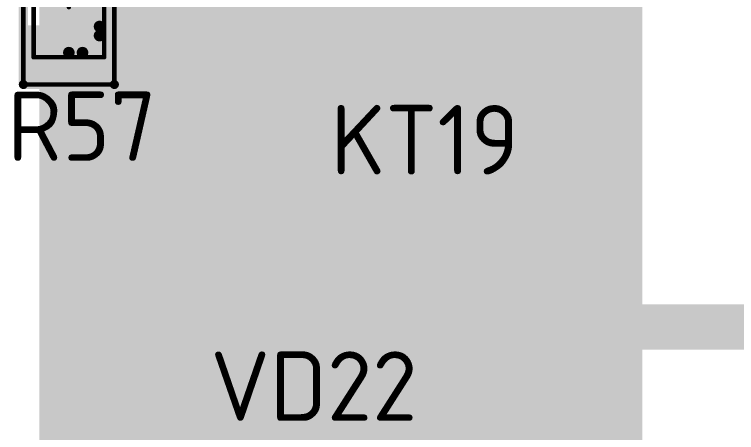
# Model space of a CAD drawing. Header units: inches. Extents: x 0 to 220, y 0 to 115.
# Drawn here: x 157.7 to 173.57, y 17.68 to 26.86 of the extents above; entities that cross this region are included whole.
import ezdxf

# ---------------------------------------------------------------- set-up
doc = ezdxf.new("R2010")
doc.units = ezdxf.units.IN
for name, color, linetype in [('Bottom Layer- Bottom', 5, 'Continuous'), ('Bottom Solder- Bot Mask', 6, 'Continuous'), ('Mechanical 13', 56, 'Continuous'), ('Mechanical 15', 56, 'Continuous'), ('Multi-Layer', 9, 'Continuous'), ('Top Layer- Top', 1, 'Continuous'), ('Top Overlay- Top Silk', 2, 'Continuous'), ('Top Paste- Top Paste', 8, 'Continuous'), ('Top Solder- Top Mask', 216, 'Continuous')]:
    doc.layers.add(name, color=color, linetype=linetype)
doc.styles.add('GOST type B', font='', dxfattribs={"height": 0.2})
doc.styles.get('GOST type B').set_extended_font_data('GOST type B')

# ---------------------------------------------------------------- blocks, each defined once
blk = doc.blocks.new('OTV10_1')
at = {"layer": 'Bottom Layer- Bottom'}
h = blk.add_hatch(color=7, dxfattribs=at)
edge = h.paths.add_edge_path()
edge.add_arc((0, 0), 0.75, 0, 360)
at = {"layer": 'Bottom Solder- Bot Mask'}
h = blk.add_hatch(color=7, dxfattribs=at)
edge = h.paths.add_edge_path()
edge.add_arc((0, 0), 0.852, 0, 360)
at = {"layer": 'Multi-Layer'}
h = blk.add_hatch(color=9, dxfattribs=at)
edge = h.paths.add_edge_path()
edge.add_arc((0, 0), 0.75, 0, 360)
at = {"layer": 'Top Layer- Top'}
h = blk.add_hatch(color=7, dxfattribs=at)
edge = h.paths.add_edge_path()
edge.add_arc((0, 0), 0.75, 0, 360)
at = {"layer": 'Top Solder- Top Mask'}
h = blk.add_hatch(color=7, dxfattribs=at)
edge = h.paths.add_edge_path()
edge.add_arc((0, 0), 0.852, 0, 360)
blk = doc.blocks.new('1206_93')
at = {"layer": 'Top Layer- Top'}
for points in [[(-2, -0.8), (-2, 0.8), (-1, 0.8), (-1, -0.8)], [(1, -0.8), (1, 0.8), (2, 0.8), (2, -0.8)]]:
    blk.add_hatch(color=7, dxfattribs=at).paths.add_polyline_path(points)
at = {"layer": 'Top Paste- Top Paste'}
for points in [[(-2, -0.8), (-2, 0.8), (-1, 0.8), (-1, -0.8)], [(1, -0.8), (1, 0.8), (2, 0.8), (2, -0.8)]]:
    blk.add_hatch(color=7, dxfattribs=at).paths.add_polyline_path(points)
at = {"layer": 'Top Solder- Top Mask'}
for points in [[(-2.102, -0.902), (-2.102, 0.902), (-0.898, 0.902), (-0.898, -0.902)], [(0.898, -0.902), (0.898, 0.902), (2.102, 0.902), (2.102, -0.902)]]:
    blk.add_hatch(color=7, dxfattribs=at).paths.add_polyline_path(points)
at = {"layer": 'Mechanical 13'}
for points in [[(-1.6, 0.775, 0.1, 0.1, 0), (-1.6, -0.775, 0.1, 0.1, 0)], [(-1.6, 0.775, 0.1, 0.1, 0), (1.6, 0.775, 0.1, 0.1, 0)], [(1.6, 0.775, 0.1, 0.1, 0), (1.6, -0.775, 0.1, 0.1, 0)], [(-1.6, -0.775, 0.1, 0.1, 0), (1.6, -0.775, 0.1, 0.1, 0)]]:
    blk.add_lwpolyline(points, format="xyseb", dxfattribs=at)
for points in [[(-1.625, 0.775, 0.05, 0.05, 1), (-1.575, 0.775, 0.05, 0.05, 1)], [(-1.625, 0.775, 0.05, 0.05, 1), (-1.575, 0.775, 0.05, 0.05, 1)], [(1.575, 0.775, 0.05, 0.05, 1), (1.625, 0.775, 0.05, 0.05, 1)], [(1.575, 0.775, 0.05, 0.05, 1), (1.625, 0.775, 0.05, 0.05, 1)], [(-1.625, -0.775, 0.05, 0.05, 1), (-1.575, -0.775, 0.05, 0.05, 1)], [(-1.625, -0.775, 0.05, 0.05, 1), (-1.575, -0.775, 0.05, 0.05, 1)], [(1.575, -0.775, 0.05, 0.05, 1), (1.625, -0.775, 0.05, 0.05, 1)], [(1.575, -0.775, 0.05, 0.05, 1), (1.625, -0.775, 0.05, 0.05, 1)]]:
    blk.add_lwpolyline(points, format="xyseb", close=True, dxfattribs=at)
at = {"layer": 'Mechanical 15'}
for points in [[(-2.2, 1, 0.1, 0.1, 0), (2.2, 1, 0.1, 0.1, 0)], [(-2.2, 1, 0.1, 0.1, 0), (-2.2, -1, 0.1, 0.1, 0)], [(2.2, 1, 0.1, 0.1, 0), (2.2, -1, 0.1, 0.1, 0)], [(0, 0.5, 0.1, 0.1, 0), (0, -0.5, 0.1, 0.1, 0)], [(-0.5, 0, 0.1, 0.1, 0), (0.5, 0, 0.1, 0.1, 0)], [(-2.2, -1, 0.1, 0.1, 0), (2.2, -1, 0.1, 0.1, 0)]]:
    blk.add_lwpolyline(points, format="xyseb", dxfattribs=at)
for points in [[(-2.225, 1, 0.05, 0.05, 1), (-2.175, 1, 0.05, 0.05, 1)], [(-2.225, 1, 0.05, 0.05, 1), (-2.175, 1, 0.05, 0.05, 1)], [(2.175, 1, 0.05, 0.05, 1), (2.225, 1, 0.05, 0.05, 1)], [(2.175, 1, 0.05, 0.05, 1), (2.225, 1, 0.05, 0.05, 1)], [(-0.025, 0.5, 0.05, 0.05, 1), (0.025, 0.5, 0.05, 0.05, 1)], [(-0.525, 0, 0.05, 0.05, 1), (-0.475, 0, 0.05, 0.05, 1)], [(0.475, 0, 0.05, 0.05, 1), (0.525, 0, 0.05, 0.05, 1)], [(-0.025, -0.5, 0.05, 0.05, 1), (0.025, -0.5, 0.05, 0.05, 1)], [(-2.225, -1, 0.05, 0.05, 1), (-2.175, -1, 0.05, 0.05, 1)], [(-2.225, -1, 0.05, 0.05, 1), (-2.175, -1, 0.05, 0.05, 1)], [(2.175, -1, 0.05, 0.05, 1), (2.225, -1, 0.05, 0.05, 1)], [(2.175, -1, 0.05, 0.05, 1), (2.225, -1, 0.05, 0.05, 1)]]:
    blk.add_lwpolyline(points, format="xyseb", close=True, dxfattribs=at)
at = {"layer": 'Top Overlay- Top Silk'}
for points in [[(-2.2, 1, 0.2, 0.2, 0), (-2.2, -1, 0.2, 0.2, 0)], [(-2.2, 1, 0.2, 0.2, 0), (2.2, 1, 0.2, 0.2, 0)], [(2.2, 1, 0.2, 0.2, 0), (2.2, -1, 0.2, 0.2, 0)], [(-2.2, -1, 0.2, 0.2, 0), (2.2, -1, 0.2, 0.2, 0)]]:
    blk.add_lwpolyline(points, format="xyseb", dxfattribs=at)
for points in [[(-2.25, 1, 0.1, 0.1, 1), (-2.15, 1, 0.1, 0.1, 1)], [(-2.25, 1, 0.1, 0.1, 1), (-2.15, 1, 0.1, 0.1, 1)], [(2.15, 1, 0.1, 0.1, 1), (2.25, 1, 0.1, 0.1, 1)], [(2.15, 1, 0.1, 0.1, 1), (2.25, 1, 0.1, 0.1, 1)], [(-2.25, -1, 0.1, 0.1, 1), (-2.15, -1, 0.1, 0.1, 1)], [(-2.25, -1, 0.1, 0.1, 1), (-2.15, -1, 0.1, 0.1, 1)], [(2.15, -1, 0.1, 0.1, 1), (2.25, -1, 0.1, 0.1, 1)], [(2.15, -1, 0.1, 0.1, 1), (2.25, -1, 0.1, 0.1, 1)]]:
    blk.add_lwpolyline(points, format="xyseb", close=True, dxfattribs=at)

msp = doc.modelspace()

# ---------------------------------------------------------------- hatches: boundary and pattern name
at = {"layer": 'Bottom Layer- Bottom'}
msp.add_hatch(color=7, dxfattribs=at).paths.add_polyline_path([(158.25, 3.5), (171.5, 3.5), (171.5, 36.75), (158.25, 36.75)])

# ---------------------------------------------------------------- linework, layer by layer
for points in [[(169.528, 24.778, 1.5, 1.5, 0), (169.528, 36.075, 1.5, 1.5, 0)], [(164.875, 20.125, 1.5, 1.5, 0), (169.528, 24.778, 1.5, 1.5, 0)], [(170, 20, 1, 1, 0), (181.493, 20, 1, 1, 0)]]:
    msp.add_lwpolyline(points, format="xyseb", dxfattribs=at)
for points in [[(169.153, 24.778, 0.75, 0.75, 1), (169.903, 24.778, 0.75, 0.75, 1)], [(169.153, 24.778, 0.75, 0.75, 1), (169.903, 24.778, 0.75, 0.75, 1)], [(164.5, 20.125, 0.75, 0.75, 1), (165.25, 20.125, 0.75, 0.75, 1)], [(169.75, 20, 0.5, 0.5, 1), (170.25, 20, 0.5, 0.5, 1)]]:
    msp.add_lwpolyline(points, format="xyseb", close=True, dxfattribs=at)
at = {"layer": 'Top Layer- Top'}
for points in [[(159.573, 26.599, 0.254, 0.254, 0), (161.227, 28.253, 0.254, 0.254, 0)], [(159.573, 26.398, 0.254, 0.254, 0), (159.573, 26.599, 0.254, 0.254, 0)], [(159.2, 26.025, 0.254, 0.254, 0), (159.573, 26.398, 0.254, 0.254, 0)], [(158.9, 26.025, 0.254, 0.254, 0), (159.2, 26.025, 0.254, 0.254, 0)]]:
    msp.add_lwpolyline(points, format="xyseb", dxfattribs=at)
for points in [[(159.51, 26.599, 0.127, 0.127, 1), (159.637, 26.599, 0.127, 0.127, 1)], [(159.51, 26.599, 0.127, 0.127, 1), (159.637, 26.599, 0.127, 0.127, 1)], [(159.51, 26.398, 0.127, 0.127, 1), (159.637, 26.398, 0.127, 0.127, 1)], [(159.51, 26.398, 0.127, 0.127, 1), (159.637, 26.398, 0.127, 0.127, 1)], [(158.836, 26.025, 0.127, 0.127, 1), (158.963, 26.025, 0.127, 0.127, 1)], [(159.136, 26.025, 0.127, 0.127, 1), (159.263, 26.025, 0.127, 0.127, 1)], [(159.136, 26.025, 0.127, 0.127, 1), (159.263, 26.025, 0.127, 0.127, 1)]]:
    msp.add_lwpolyline(points, format="xyseb", close=True, dxfattribs=at)

# ---------------------------------------------------------------- block references
at = {"rotation": 90}
msp.add_blockref('1206_93', (158.9, 27.525), dxfattribs=at)
msp.add_blockref('OTV10_1', (165.5, 22))

# ---------------------------------------------------------------- texts
at = {"layer": 'Top Overlay- Top Silk', "style": 'GOST type B'}
for s, p in [('R57', (157.548, 23.649)), ('KT19', (164.65, 23.35)), ('VD22', (162.009, 17.94))]:
    msp.add_text(s, height=1.524, dxfattribs=at).set_placement(p)

doc.saveas('drawing.dxf')
